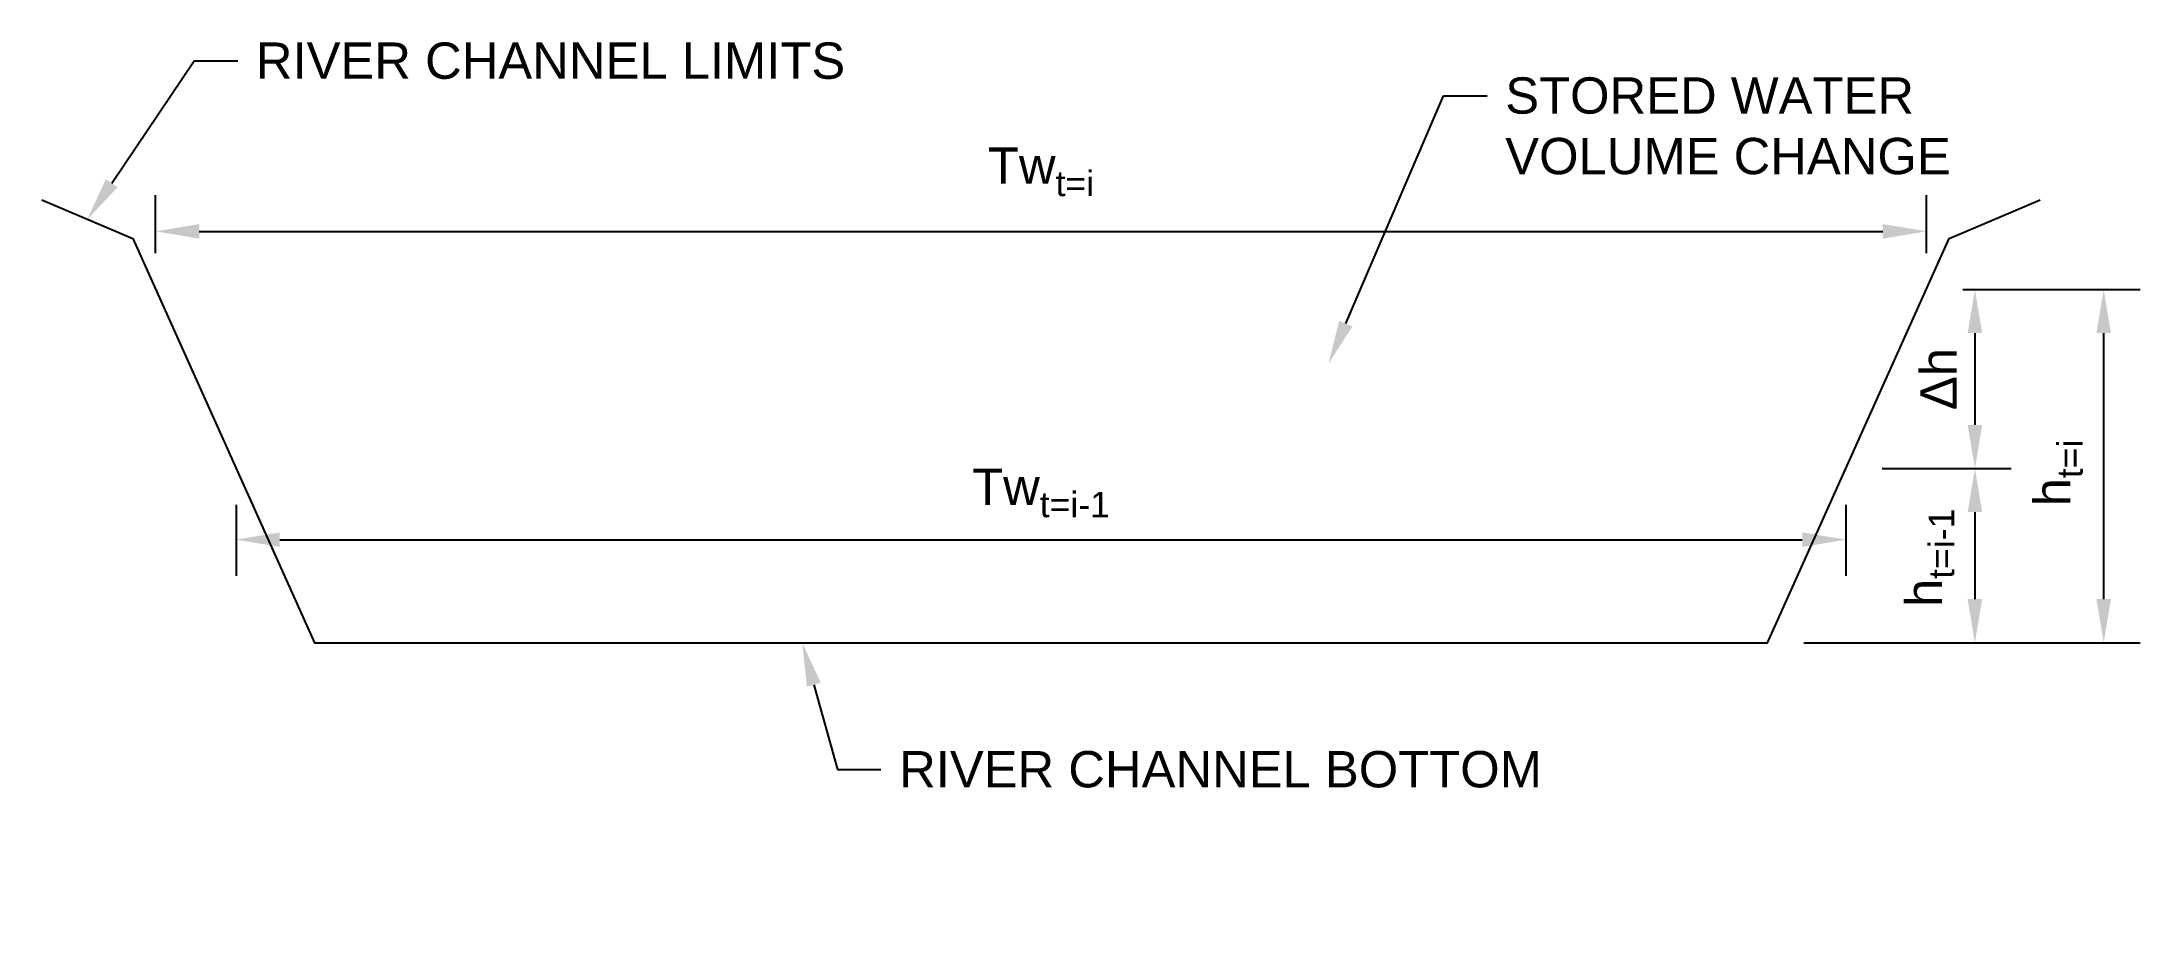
# Model space of a CAD drawing. Header units: feet. Extents: x 0.25 to 6.03, y 3.41 to 5.83.
import ezdxf
from ezdxf import colors
from ezdxf.entities.mleader import LeaderData, LeaderLine
from ezdxf.math import Vec2, Vec3

# ---------------------------------------------------------------- set-up
doc = ezdxf.new("R2010")
doc.units = ezdxf.units.FT
doc.header["$MEASUREMENT"] = 0
doc.layers.add('C-CHAN-WATR', color=3, linetype='Continuous')
doc.styles.add('Arial', font='arial.ttf')
doc.styles.add('Simplex', font='Simplex.shx', dxfattribs={"width": 0.8})
doc.dimstyles.new('i1-001', dxfattribs={"dimtxt": 0.1, "dimasz": 0.1, "dimexe": 0.05, "dimexo": 0.05, "dimgap": 0.05, "dimtad": 1, "dimtoh": 1, "dimzin": 11, "dimdsep": 46, "dimtxsty": 'Simplex', "dimcen": 0, "dimaunit": 1, "dimadec": 3, "dimazin": 0, "dimtfac": 1, "dimtofl": 0, "dimtmove": 2, "dimatfit": 3, "dimfxl": 1, "dimtolj": 1, "dimtzin": 3, "dimarcsym": 0})

# ---------------------------------------------------------------- blocks, each defined once
blk = doc.blocks.new('*D198')
at = {"color": 0, "lineweight": -2, "transparency": 16777216}
for p, q in [((5.5371, 5.1463), (5.6708, 5.1463)), ((5.5708, 5.0263), (5.5708, 4.7733))]:
    blk.add_line(p, q, dxfattribs=at)
at = {"color": 0, "transparency": 16777216}
for points in [[(5.5508, 5.0263), (5.5908, 5.0263), (5.5708, 5.1463)], [(5.5508, 4.7733), (5.5908, 4.7733), (5.5708, 4.6533)]]:
    blk.add_solid(points, dxfattribs=at)
at = {"layer": 'Defpoints', "color": 0, "transparency": 16777216}
for p in [(5.4371, 5.1463), (5.5708, 4.6533), (5.5708, 4.6533)]:
    blk.add_point(p, dxfattribs=at)
at = {"color": 0, "transparency": 16777216, "insert": (5.4708, 4.8998), "char_height": 0.1, "attachment_point": 5, "rotation": 90, "style": 'Arial'}
blk.add_mtext('\\A1;Δh', dxfattribs=at)
blk = doc.blocks.new('*D199')
at = {"color": 0, "lineweight": -2, "transparency": 16777216}
for p, q in [((0.7844, 4.5533), (0.7844, 4.3575)), ((5.2156, 4.5533), (5.2156, 4.3575)), ((0.9044, 4.4575), (5.0956, 4.4575))]:
    blk.add_line(p, q, dxfattribs=at)
at = {"color": 0, "transparency": 16777216}
for points in [[(0.9044, 4.4775), (0.9044, 4.4375), (0.7844, 4.4575)], [(5.0956, 4.4775), (5.0956, 4.4375), (5.2156, 4.4575)]]:
    blk.add_solid(points, dxfattribs=at)
at = {"layer": 'Defpoints', "color": 0, "transparency": 16777216}
for p in [(0.7844, 4.6533), (5.2156, 4.6533), (5.2156, 4.4575)]:
    blk.add_point(p, dxfattribs=at)
blk = doc.blocks.new('*D200')
at = {"color": 0, "lineweight": -2, "transparency": 16777216}
for p, q in [((0.5629, 5.2463), (0.5629, 5.4064)), ((5.4371, 5.2463), (5.4371, 5.4064)), ((0.6829, 5.3064), (5.3171, 5.3064))]:
    blk.add_line(p, q, dxfattribs=at)
at = {"color": 0, "transparency": 16777216}
for points in [[(0.6829, 5.3264), (0.6829, 5.2864), (0.5629, 5.3064)], [(5.3171, 5.3264), (5.3171, 5.2864), (5.4371, 5.3064)]]:
    blk.add_solid(points, dxfattribs=at)
at = {"layer": 'Defpoints', "color": 0, "transparency": 16777216}
for p in [(5.4371, 5.3064), (0.5629, 5.1463), (5.4371, 5.1463)]:
    blk.add_point(p, dxfattribs=at)
blk = doc.blocks.new('*D201')
at = {"color": 0, "lineweight": -2, "transparency": 16777216}
for p, q in [((5.3156, 4.6533), (5.6708, 4.6533)), ((5.5708, 4.5333), (5.5708, 4.2937)), ((5.1, 4.1737), (5.6708, 4.1737))]:
    blk.add_line(p, q, dxfattribs=at)
at = {"color": 0, "transparency": 16777216}
for points in [[(5.5508, 4.5333), (5.5908, 4.5333), (5.5708, 4.6533)], [(5.5508, 4.2937), (5.5908, 4.2937), (5.5708, 4.1737)]]:
    blk.add_solid(points, dxfattribs=at)
at = {"layer": 'Defpoints', "color": 0, "transparency": 16777216}
for p in [(5.2156, 4.6533), (5, 4.1737), (5.5708, 4.1737)]:
    blk.add_point(p, dxfattribs=at)
blk = doc.blocks.new('*D202')
at = {"color": 0, "lineweight": -2, "transparency": 16777216}
for p, q in [((5.5371, 5.1463), (6.0253, 5.1463)), ((5.9253, 4.2937), (5.9253, 5.0263)), ((5.1, 4.1737), (6.0253, 4.1737))]:
    blk.add_line(p, q, dxfattribs=at)
at = {"color": 0, "transparency": 16777216}
for points in [[(5.9053, 5.0263), (5.9453, 5.0263), (5.9253, 5.1463)], [(5.9053, 4.2937), (5.9453, 4.2937), (5.9253, 4.1737)]]:
    blk.add_solid(points, dxfattribs=at)
at = {"layer": 'Defpoints', "color": 0, "transparency": 16777216}
for p in [(5.4371, 5.1463), (5.9253, 5.1463), (5, 4.1737)]:
    blk.add_point(p, dxfattribs=at)

msp = doc.modelspace()

# ---------------------------------------------------------------- hatches: boundary and pattern name
at = {"layer": 'C-CHAN-WATR', "transparency": 33554623}
h = msp.add_hatch(dxfattribs=at)
h.set_pattern_fill('D1', color=170, scale=0.5)
h.set_pattern_definition([(0, (22.4, 1.8), (0, 24), [0, -24]), (0, (22.4, 1.2), (0, 24), [0, -24]), (0, (22.4, 0.6), (0, 24), [0, -24]), (0, (23.6, 1.8), (0, 24), [0, -24]), (0, (23.6, 1.2), (0, 24), [0, -24]), (0, (23.6, 0.6), (0, 24), [0, -24]), (0, (11.4, 22.8), (0, 24), [0, -24]), (0, (11.4, 22.2), (0, 24), [0, -24]), (0, (11.4, 21.6), (0, 24), [0, -24]), (0, (12.6, 22.8), (0, 24), [0, -24]), (0, (12.6, 22.2), (0, 24), [0, -24]), (0, (12.6, 21.6), (0, 24), [0, -24]), (0, (5.4, 19.8), (0, 24), [0, -24]), (0, (5.4, 19.2), (0, 24), [0, -24]), (0, (5.4, 18.6), (0, 24), [0, -24]), (0, (6.6, 19.8), (0, 24), [0, -24]), (0, (6.6, 19.2), (0, 24), [0, -24]), (0, (6.6, 18.6), (0, 24), [0, -24]), (0, (12.4, 16.8), (0, 24), [0, -24]), (0, (12.4, 16.2), (0, 24), [0, -24]), (0, (12.4, 15.6), (0, 24), [0, -24]), (0, (13.6, 16.8), (0, 24), [0, -24]), (0, (13.6, 16.2), (0, 24), [0, -24]), (0, (13.6, 15.6), (0, 24), [0, -24]), (0, (20.9, 13.8), (0, 24), [0, -24]), (0, (20.9, 13.2), (0, 24), [0, -24]), (0, (20.9, 12.6), (0, 24), [0, -24]), (0, (22.1, 13.8), (0, 24), [0, -24]), (0, (22.1, 13.2), (0, 24), [0, -24]), (0, (22.1, 12.6), (0, 24), [0, -24]), (0, (3.9, 10.8), (0, 24), [0, -24]), (0, (3.9, 10.2), (0, 24), [0, -24]), (0, (3.9, 9.6), (0, 24), [0, -24]), (0, (5.1, 10.8), (0, 24), [0, -24]), (0, (5.1, 10.2), (0, 24), [0, -24]), (0, (5.1, 9.6), (0, 24), [0, -24]), (0, (17.4, 7.8), (0, 24), [0, -24]), (0, (17.4, 7.2), (0, 24), [0, -24]), (0, (17.4, 6.6), (0, 24), [0, -24]), (0, (18.6, 7.8), (0, 24), [0, -24]), (0, (18.6, 7.2), (0, 24), [0, -24]), (0, (18.6, 6.6), (0, 24), [0, -24]), (0, (12.1, 3.6), (0, 24), [0, -24]), (0, (12.1, 4.2), (0, 24), [0, -24]), (0, (12.1, 4.8), (0, 24), [0, -24]), (0, (10.9, 3.6), (0, 24), [0, -24]), (0, (10.9, 4.2), (0, 24), [0, -24]), (0, (10.9, 4.8), (0, 24), [0, -24]), (90, (23, 0), (-24, 24), [3, -21]), (90, (18, 6), (-24, 24), [3, -21]), (90, (11.5, 3), (-24, 24), [3, -21]), (90, (4.5, 9), (-24, 24), [3, -21]), (90, (13, 15), (-24, 24), [3, -21]), (90, (21.5, 12), (-24, 24), [3, -21]), (90, (6, 18), (-24, 24), [3, -21]), (90, (12, 21), (-24, 24), [3, -21]), (0, (0, 0), (0, 3), []), (0, (0, 2.5), (0, 3), [])])
h.paths.add_polyline_path([(5.4371, 5.1463), (0.5629, 5.1463), (0.7844, 4.6533), (5.2156, 4.6533)])

# ---------------------------------------------------------------- linework, layer by layer
at = {"flags": 128}
msp.add_lwpolyline([(0.25, 5.3931), (0.5, 5.2863), (1, 4.1737), (5, 4.1737), (5.5, 5.2863), (5.75, 5.3931)], dxfattribs=at)

# ---------------------------------------------------------------- texts
at = {"char_height": 0.1, "attachment_point": 8, "style": 'Arial'}
for s, insert in [('\\A1;Tw{\\H0.7x;\\S^ t=i;}', (3, 5.4033)), ('\\A1;Tw{\\H0.7x;\\S^ t=i-1;}', (3, 4.5192))]:
    msp.add_mtext_dynamic_manual_height_columns(s, width=0.351195, gutter_width=1, heights=[0], dxfattribs=dict(at, insert=insert))
at = {"char_height": 0.1, "attachment_point": 8, "rotation": 90, "style": 'Arial'}
for s, insert in [('\\A1;h{\\H0.7x;\\S^ t=i;}', (5.8675, 4.6411)), ('\\A1;h{\\H0.7x;\\S^ t=i-1;}', (5.5138, 4.4074))]:
    msp.add_mtext_dynamic_manual_height_columns(s, width=0.351195, gutter_width=1, heights=[0], dxfattribs=dict(at, insert=insert))

# ---------------------------------------------------------------- dimensions: what is measured, and where the dimension line sits
for base, p1, p2, picture, middle in [((5.4371, 5.3064), (0.5629, 5.1463), (5.4371, 5.1463), '*D200', (3, 5.3064)), ((5.2156, 4.4575), (0.7844, 4.6533), (5.2156, 4.6533), '*D199', (3, 4.4575))]:
    dim = msp.add_linear_dim(base=base, p1=p1, p2=p2, text=' ', dimstyle='i1-001', override={"dimasz": 0.12, "dimexe": 0.1, "dimexo": 0.1, "dimpost": "'"})
    dim.commit()
    dim.dimension.update_dxf_attribs({"geometry": picture, "text_midpoint": middle})
for base, p1, p2, text, override, picture, middle in [((5.9253, 5.1463), (5, 4.1737), (5.4371, 5.1463), ' ', {"dimasz": 0.12, "dimexe": 0.1, "dimexo": 0.1, "dimpost": "'"}, '*D202', (5.9253, 4.66)), ((5.5708, 4.6533), (5.4371, 5.1463), (5.5708, 4.6533), 'Δh', {"dimasz": 0.12, "dimexe": 0.1, "dimexo": 0.1, "dimpost": "'", "dimtxsty": 'Arial'}, '*D198', (5.4708, 4.8998)), ((5.5708, 4.1737), (5.2156, 4.6533), (5, 4.1737), ' ', {"dimasz": 0.12, "dimexe": 0.1, "dimexo": 0.1, "dimpost": "'"}, '*D201', (5.5708, 4.4135))]:
    dim = msp.add_linear_dim(base=base, p1=p1, p2=p2, angle=90, text=text, dimstyle='i1-001', override=override)
    dim.commit()
    dim.dimension.update_dxf_attribs({"geometry": picture, "text_midpoint": middle})

# ---------------------------------------------------------------- leaders
ml = msp.add_multileader_mtext('Standard')
ml.set_content('RIVER CHANNEL LIMITS', color=256, style='Arial')
ml.set_leader_properties()
ml.build(insert=Vec2(0, 0))
ml.multileader.update_dxf_attribs({"dogleg_length": 0.12, "arrow_head_size": 0.12})
ctx = ml.context
ctx.base_point, ctx.char_height, ctx.arrow_head_size, ctx.landing_gap_size, ctx.plane_origin = Vec3(0.7889, 5.7755), 0.1, 0.12, 0.05, Vec3(0.375, 5.3397)
notes = []
notes.append((ctx, [(0, (1, 1, 0), (0.6689, 5.7755), (1, 0), 0.12, [(0, [(0.375, 5.3397)], 0, [])])]))
ctx.mtext.insert, ctx.mtext.flow_direction = Vec3(0.8389, 5.8264), 5
ml = msp.add_multileader_mtext('Standard')
ml.set_content('STORED WATER VOLUME CHANGE', color=256, style='Arial')
ml.set_leader_properties()
ml.build(insert=Vec2(0, 0))
ml.multileader.update_dxf_attribs({"dogleg_length": 0.12, "arrow_head_size": 0.12})
ctx = ml.context
ctx.base_point, ctx.char_height, ctx.arrow_head_size, ctx.landing_gap_size, ctx.plane_origin = Vec3(4.2279, 5.6796), 0.1, 0.12, 0.05, Vec3(3.7917, 4.9422)
notes.append((ctx, [(0, (1, 1, 0), (4.1079, 5.6796), (1, 0), 0.12, [(0, [(3.7917, 4.9422)], 0, [])])]))
ctx.mtext.insert, ctx.mtext.width, ctx.mtext.flow_direction = Vec3(4.2779, 5.7304), 1.392063, 5
ml = msp.add_multileader_mtext('Standard')
ml.set_content('RIVER CHANNEL BOTTOM', color=256, style='Arial')
ml.set_leader_properties()
ml.build(insert=Vec2(0, 0))
ml.multileader.update_dxf_attribs({"dogleg_length": 0.12, "arrow_head_size": 0.12})
ctx = ml.context
ctx.base_point, ctx.char_height, ctx.arrow_head_size, ctx.landing_gap_size, ctx.plane_origin = Vec3(2.5595, 3.8246), 0.1, 0.12, 0.05, Vec3(2.1229, 3.5113)
notes.append((ctx, [(0, (1, 1, 0), (2.4395, 3.8246), (1, 0), 0.12, [(0, [(2.3427, 4.1737)], 0, [])])]))
ctx.mtext.insert, ctx.mtext.flow_direction = Vec3(2.6095, 3.8755), 5
for ctx, leaders in notes:
    for number, flags, end, landing, length, lines in leaders:
        leader = LeaderData()
        leader.index, (leader.has_last_leader_line, leader.has_dogleg_vector, leader.attachment_direction) = number, flags
        leader.last_leader_point, leader.dogleg_vector, leader.dogleg_length = Vec3(end), Vec3(landing), length
        for number, points, colour, breaks in lines:
            line = LeaderLine()
            line.index, line.vertices, line.color, line.breaks = number, Vec3.list(points), colors.encode_raw_color(colour), breaks
            leader.lines.append(line)
        ctx.leaders.append(leader)

doc.saveas('drawing.dxf')
